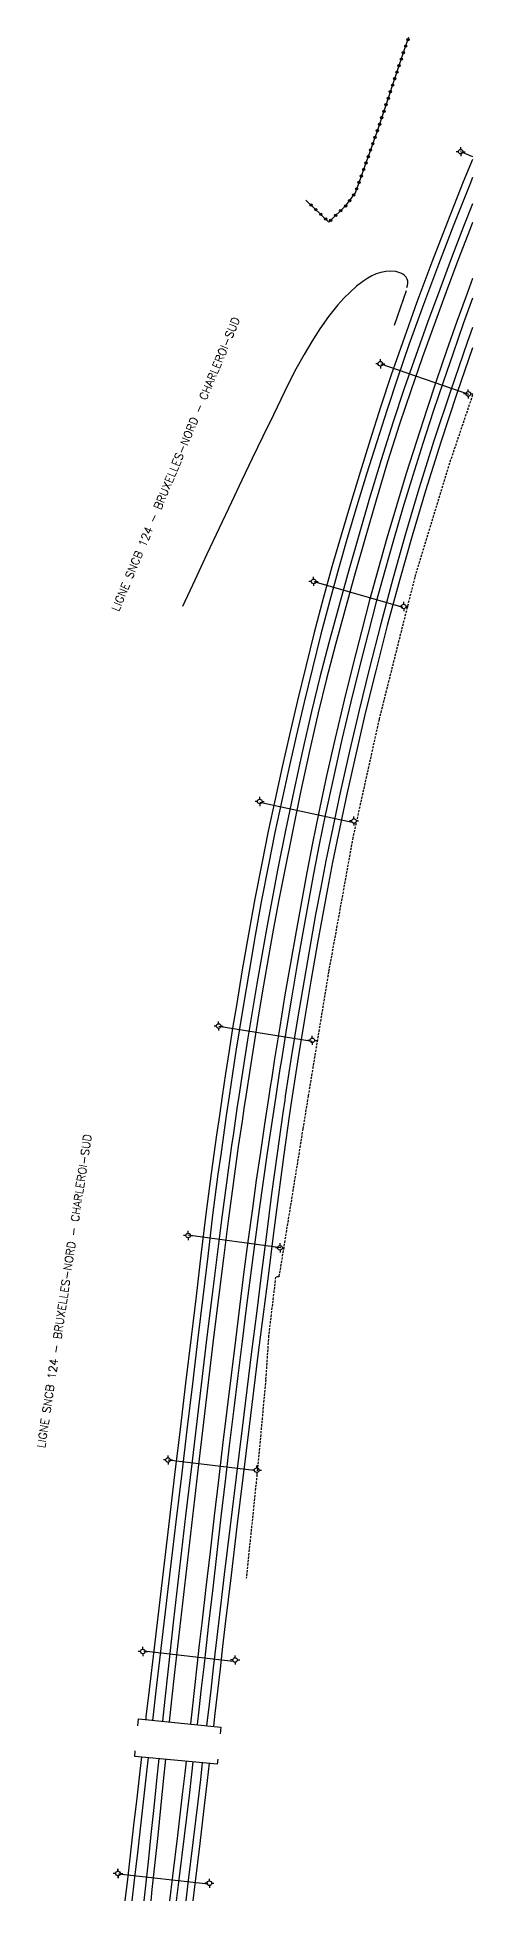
# Model space of a CAD drawing. Header units: millimetres. Extents: x 151369 to 152000, y 127000 to 127959.
# Drawn here: x 151904.7 to 152000, y 127000 to 127407.6 of the extents above; entities that cross this region are included whole.
import ezdxf

# ---------------------------------------------------------------- set-up
doc = ezdxf.new("R2010")
doc.units = ezdxf.units.MM
doc.linetypes.add('DASHED', pattern=[0.75, 0.5, -0.25])
doc.layers.get('0').update_dxf_attribs({"linetype": 'CONTINUOUS'})
for name, color, linetype in [('W0112', 1, 'DASHED'), ('W0120', 7, 'CONTINUOUS'), ('W0211', 2, 'CONTINUOUS'), ('W0323', 7, 'CONTINUOUS'), ('W0610', 7, 'CONTINUOUS'), ('W0611', 7, 'CONTINUOUS'), ('W0700', 7, 'CONTINUOUS'), ('W0989', 7, 'CONTINUOUS')]:
    doc.layers.add(name, color=color, linetype=linetype)
doc.styles.get("Standard").update_dxf_attribs({"font": 'romans.shx', "width": 0.85})

# ---------------------------------------------------------------- blocks, each defined once
blk = doc.blocks.new('croix')
for p, q in [((-3, 0), (3, 0)), ((0, -3), (0, 3))]:
    blk.add_line(p, q)
blk = doc.blocks.new('T818')
at = {"color": 16, "linetype": 'Continuous', "xscale": 0.0001666666666666667, "yscale": 0.0001666666666666667}
blk.add_blockref('croix', (0, 0), dxfattribs=at)
blk = doc.blocks.new('T610')
for p, q in [((-0.500001, 0), (-1.000002, 0)), ((0, 0.500001), (0, 1.000002)), ((0.500001, 0), (1.000002, 0)), ((0, -0.500001), (0, -1.000002))]:
    blk.add_line(p, q)
blk.add_ellipse((0, 0), major_axis=(-0.353554, 0.353554), ratio=1, start_param=3.926990817, end_param=10.2101761242)
blk = doc.blocks.new('t323o')
at = {"color": 0, "linetype": 'Continuous'}
for radius in [0.25, 0.15]:
    blk.add_circle((0, 0), radius, dxfattribs=at)

msp = doc.modelspace()

# ---------------------------------------------------------------- linework, layer by layer
at = {"layer": 'W0112'}
for points in [[(152000, 127329.34), (151994.97, 127314.43), (151987.34, 127289.43), (151979.52, 127258.33), (151973.79, 127232.5), (151968.48, 127203.15), (151964.02, 127176)], [(151964.02, 127176), (151962.85, 127168.85), (151957.62, 127136.54), (151957.61, 127136.45), (151956.87, 127136.42), (151955.35, 127123.56), (151954.69, 127113.94), (151954.72, 127113.93), (151952.8, 127093.2), (151950.45, 127070.55)]]:
    msp.add_lwpolyline(points, dxfattribs=at)
at = {"layer": 'W0120'}
for points in [[(151985.46, 127352.1), (151982.82, 127344.5)], [(151926.71, 127038.23), (151926.86, 127039.8), (151944.91, 127037.99), (151944.75, 127036.48)], [(151944.08, 127029.9), (151926.03, 127031.58), (151926.14, 127032.75)], [(151944.2, 127030.99), (151944.08, 127029.9)]]:
    msp.add_lwpolyline(points, dxfattribs=at)
at = {"layer": 'W0211'}
msp.add_lwpolyline([(151985.61, 127352.85), (151985.78, 127353.29), (151985.85, 127353.76), (151985.82, 127354.23), (151985.69, 127354.69), (151985.44, 127355.12), (151985.11, 127355.49), (151984.72, 127355.79), (151984.28, 127356.01), (151983.2, 127356.32), (151982.09, 127356.41), (151980.98, 127356.33), (151979.91, 127356.14), (151978.9, 127355.84), (151977.94, 127355.41), (151977.04, 127354.88), (151976.17, 127354.31), (151974.62, 127353.14), (151973.18, 127351.86), (151971.82, 127350.48), (151970.53, 127349.05), (151968.48, 127346.47), (151966.59, 127343.78), (151964.83, 127341.01), (151963.13, 127338.2), (151961.32, 127334.98), (151959.63, 127331.68), (151958.01, 127328.35), (151956.39, 127325.03), (151954.06, 127320.27), (151951.77, 127315.48), (151949.5, 127310.69), (151947.23, 127305.9), (151944.54, 127300.2), (151941.86, 127294.5), (151939.18, 127288.8), (151936.52, 127283.09)], dxfattribs=at)
at = {"layer": 'W0323'}
msp.add_lwpolyline([(151963.51, 127371.93), (151968.54, 127367.17), (151972.36, 127370.82), (151974.35, 127373.58), (151979.17, 127387.13), (151985.25, 127405.37), (151986.06, 127407.58)], dxfattribs=at)
at = {"layer": 'W0611'}
for points in [[(151997.38, 127382.59), (152000, 127381.51)], [(151979.94, 127336.15), (151999.14, 127329.53)], [(151965.26, 127288.53), (151984.77, 127282.92)], [(151953.41, 127240.29), (151973.64, 127235.87)], [(151944.47, 127191.25), (151964.92, 127188.03)], [(151937.69, 127145.64), (151957.99, 127142.88)], [(151933.35, 127096.43), (151952.2, 127094.19)], [(151928.02, 127054.67), (151947.57, 127052.42)], [(151922.52, 127005.85), (151942.15, 127003.71)]]:
    msp.add_lwpolyline(points, dxfattribs=at)
at = {"layer": 'W0700'}
for points in [[(152000, 127380.87), (151997.98, 127375.92), (151994.5, 127367.19), (151991.12, 127358.42), (151987.82, 127349.61), (151984.64, 127340.77), (151982.2, 127333.73), (151979.86, 127326.65), (151977.59, 127319.55), (151975.37, 127312.44), (151973.26, 127305.55), (151971.2, 127298.66), (151969.21, 127291.74), (151967.29, 127284.8), (151965.35, 127277.38), (151963.49, 127269.94), (151961.7, 127262.49), (151959.95, 127255.03), (151958.34, 127248), (151956.78, 127240.96), (151955.27, 127233.92), (151953.84, 127226.85), (151952.35, 127219.12), (151950.94, 127211.37), (151949.59, 127203.61), (151948.29, 127195.84), (151947.48, 127190.88), (151946.7, 127185.93), (151945.93, 127180.96), (151945.19, 127176)], [(152000, 127376.9), (151999.37, 127375.36), (151995.9, 127366.64), (151992.52, 127357.89), (151989.23, 127349.1), (151986.05, 127340.27), (151983.62, 127333.24), (151981.29, 127326.18), (151979.02, 127319.09), (151976.8, 127311.99), (151974.7, 127305.12), (151972.64, 127298.24), (151970.65, 127291.33), (151968.74, 127284.41), (151966.8, 127277), (151964.94, 127269.58), (151963.15, 127262.14), (151961.41, 127254.69), (151959.8, 127247.67), (151958.24, 127240.65), (151956.74, 127233.61), (151955.31, 127226.56), (151953.82, 127218.84), (151952.41, 127211.1), (151951.06, 127203.35), (151949.77, 127195.59), (151948.97, 127190.7), (151948.2, 127185.8), (151947.44, 127180.9), (151946.7, 127176)], [(152000, 127371.14), (151998.04, 127366.18), (151995.41, 127359.31), (151992.82, 127352.42), (151990.17, 127345.21), (151987.57, 127337.98), (151985.04, 127330.72), (151982.61, 127323.43), (151979.97, 127315.13), (151977.46, 127306.78), (151975.02, 127298.41), (151972.65, 127290.03), (151970.57, 127282.58), (151968.55, 127275.12), (151966.6, 127267.64), (151964.75, 127260.14), (151962.75, 127251.48), (151960.88, 127242.79), (151959.08, 127234.08), (151957.33, 127225.37), (151956.13, 127219.17), (151954.96, 127212.96), (151953.84, 127206.75), (151952.76, 127200.53), (151951.74, 127194.4), (151950.74, 127188.27), (151949.77, 127182.14), (151948.83, 127176)], [(152000, 127367.05), (151999.44, 127365.64), (151996.81, 127358.78), (151994.23, 127351.9), (151991.58, 127344.7), (151988.98, 127337.49), (151986.46, 127330.25), (151984.03, 127322.97), (151981.4, 127314.68), (151978.89, 127306.35), (151976.46, 127297.99), (151974.09, 127289.62), (151972.02, 127282.19), (151970, 127274.75), (151968.05, 127267.28), (151966.21, 127259.79), (151964.21, 127251.14), (151962.34, 127242.47), (151960.55, 127233.78), (151958.81, 127225.08), (151957.6, 127218.89), (151956.44, 127212.69), (151955.32, 127206.49), (151954.24, 127200.27), (151953.22, 127194.21), (151952.24, 127188.15), (151951.28, 127182.08), (151950.35, 127176)], [(152000, 127354.84), (151998.86, 127351.76), (151996.55, 127345.39), (151994.31, 127339), (151992.11, 127332.59), (151989.97, 127326.16), (151987.7, 127319.16), (151985.48, 127312.14), (151983.33, 127305.09), (151981.24, 127298.03), (151979.32, 127291.25), (151977.46, 127284.45), (151975.67, 127277.64), (151973.93, 127270.81), (151971.9, 127262.57), (151969.94, 127254.3), (151968.06, 127246.02), (151966.26, 127237.72), (151964.95, 127231.32), (151963.71, 127224.9), (151962.52, 127218.48), (151961.35, 127212.04), (151960.12, 127205.08), (151958.93, 127198.11), (151957.78, 127191.14), (151956.66, 127184.16), (151956.34, 127182.12), (151956.02, 127180.08), (151955.7, 127178.04), (151955.38, 127176)], [(152000, 127350.51), (151997.97, 127344.89), (151995.72, 127338.51), (151993.53, 127332.11), (151991.4, 127325.7), (151989.13, 127318.7), (151986.91, 127311.69), (151984.76, 127304.66), (151982.68, 127297.61), (151980.76, 127290.85), (151978.91, 127284.06), (151977.12, 127277.26), (151975.39, 127270.45), (151973.36, 127262.21), (151971.4, 127253.97), (151969.52, 127245.7), (151967.73, 127237.41), (151966.42, 127231.02), (151965.18, 127224.61), (151963.99, 127218.2), (151962.83, 127211.78), (151961.6, 127204.82), (151960.41, 127197.86), (151959.26, 127190.9), (151958.14, 127183.92), (151957.83, 127181.94), (151957.52, 127179.96), (151957.21, 127177.98), (151956.9, 127176)], [(152000, 127344.08), (151998.81, 127340.8), (151995.14, 127330.18), (151991.62, 127319.5), (151988.25, 127308.78), (151985.32, 127298.99), (151982.54, 127289.15), (151979.89, 127279.27), (151977.34, 127269.37), (151975.14, 127260.4), (151973.04, 127251.4), (151971.04, 127242.38), (151969.1, 127233.35), (151967.9, 127227.48), (151966.75, 127221.59), (151965.65, 127215.69), (151964.58, 127209.79), (151963.11, 127201.36), (151961.68, 127192.91), (151960.32, 127184.46), (151959.01, 127176)], [(152000, 127339.65), (151996.56, 127329.69), (151993.05, 127319.04), (151989.68, 127308.34), (151986.76, 127298.56), (151983.99, 127288.74), (151981.34, 127278.89), (151978.79, 127269), (151976.59, 127260.05), (151974.5, 127251.06), (151972.5, 127242.06), (151970.57, 127233.04), (151969.37, 127227.18), (151968.22, 127221.3), (151967.12, 127215.42), (151966.06, 127209.53), (151964.6, 127201.16), (151963.19, 127192.78), (151961.83, 127184.4), (151960.53, 127176)], [(151945.19, 127176), (151944.57, 127171.77), (151943.96, 127167.55), (151943.37, 127163.32), (151942.78, 127159.09), (151941.62, 127150.14), (151940.53, 127141.19), (151939.47, 127132.23), (151938.4, 127123.27), (151937.18, 127113.22), (151935.97, 127103.17), (151934.77, 127093.12), (151933.56, 127083.07), (151932.46, 127073.83), (151931.36, 127064.59), (151930.27, 127055.35), (151929.19, 127046.11), (151928.5, 127040.2), (151928.44, 127039.64)], [(151946.7, 127176), (151946.08, 127171.72), (151945.46, 127167.45), (151944.86, 127163.16), (151944.27, 127158.88), (151943.1, 127149.94), (151942.02, 127140.99), (151940.96, 127132.04), (151939.89, 127123.09), (151938.67, 127113.04), (151937.46, 127102.99), (151936.26, 127092.94), (151935.05, 127082.89), (151933.95, 127073.66), (151932.85, 127064.42), (151931.76, 127055.18), (151930.68, 127045.94), (151929.99, 127040.02), (151929.93, 127039.49)], [(151948.83, 127176), (151948.43, 127173.29), (151948.03, 127170.58), (151947.63, 127167.88), (151947.24, 127165.17), (151946.11, 127157.04), (151945.03, 127148.9), (151943.99, 127140.75), (151942.97, 127132.61), (151941.83, 127123.36), (151940.72, 127114.1), (151939.62, 127104.84), (151938.53, 127095.58), (151937.19, 127084.2), (151935.86, 127072.82), (151934.54, 127061.44), (151933.27, 127050.05), (151932.63, 127044.12), (151932.12, 127039.27)], [(151950.35, 127176), (151949.94, 127173.24), (151949.53, 127170.48), (151949.12, 127167.72), (151948.72, 127164.95), (151947.59, 127156.83), (151946.52, 127148.7), (151945.48, 127140.56), (151944.46, 127132.42), (151943.31, 127123.17), (151942.2, 127113.92), (151941.11, 127104.66), (151940.02, 127095.41), (151938.68, 127084.03), (151937.35, 127072.65), (151936.03, 127061.27), (151934.76, 127049.89), (151934.12, 127043.96), (151933.61, 127039.12)], [(151955.38, 127176), (151954.45, 127169.86), (151953.54, 127163.72), (151952.65, 127157.57), (151951.79, 127151.42), (151950.81, 127144.22), (151949.88, 127137.02), (151948.97, 127129.81), (151948.07, 127122.6), (151947.12, 127114.95), (151946.19, 127107.29), (151945.27, 127099.64), (151944.35, 127091.98), (151943.43, 127084.16), (151942.52, 127076.34), (151941.62, 127068.52), (151940.72, 127060.71), (151940.18, 127056.02), (151939.65, 127051.33), (151939.12, 127046.64), (151938.59, 127041.95), (151938.22, 127038.66)], [(151956.9, 127176), (151955.96, 127169.81), (151955.04, 127163.61), (151954.15, 127157.41), (151953.27, 127151.21), (151952.3, 127144.02), (151951.37, 127136.82), (151950.46, 127129.62), (151949.56, 127122.42), (151948.61, 127114.77), (151947.67, 127107.11), (151946.75, 127099.46), (151945.84, 127091.8), (151944.92, 127083.99), (151944.01, 127076.17), (151943.11, 127068.35), (151942.21, 127060.53), (151941.67, 127055.85), (151941.14, 127051.16), (151940.61, 127046.47), (151940.08, 127041.78), (151939.71, 127038.51)], [(151959.01, 127176), (151958.87, 127175.08), (151958.73, 127174.16), (151958.59, 127173.24), (151958.46, 127172.32), (151957.2, 127163.46), (151956.01, 127154.59), (151954.87, 127145.71), (151953.74, 127136.83), (151952.67, 127128.46), (151951.62, 127120.1), (151950.58, 127111.73), (151949.54, 127103.36), (151948.24, 127092.7), (151946.94, 127082.03), (151945.65, 127071.37), (151944.38, 127060.71), (151943.8, 127055.82), (151943.23, 127050.93), (151942.67, 127046.04), (151942.11, 127041.15), (151941.78, 127038.31)], [(151960.53, 127176), (151960.38, 127175.03), (151960.23, 127174.05), (151960.09, 127173.08), (151959.94, 127172.1), (151958.68, 127163.25), (151957.5, 127154.38), (151956.36, 127145.51), (151955.22, 127136.64), (151954.15, 127128.27), (151953.1, 127119.91), (151952.07, 127111.54), (151951.03, 127103.17), (151949.72, 127092.51), (151948.43, 127081.85), (151947.14, 127071.19), (151945.87, 127060.53), (151945.29, 127055.64), (151944.72, 127050.75), (151944.16, 127045.86), (151943.6, 127040.97), (151943.27, 127038.16)], [(151927.5, 127031.45), (151927.15, 127028.36), (151926.48, 127022.45), (151925.8, 127016.53), (151925.13, 127010.61), (151924.44, 127004.7), (151923.89, 127000)], [(151928.99, 127031.31), (151928.64, 127028.19), (151927.97, 127022.27), (151927.29, 127016.35), (151926.62, 127010.44), (151925.93, 127004.52), (151925.4, 127000)], [(151931.29, 127031.09), (151930.81, 127026.32), (151930.21, 127020.38), (151929.6, 127014.45), (151928.98, 127008.51), (151928.32, 127002.58), (151928.03, 127000)], [(151932.78, 127030.95), (151932.3, 127026.15), (151931.7, 127020.21), (151931.09, 127014.28), (151930.47, 127008.35), (151929.81, 127002.42), (151929.54, 127000)], [(151937.29, 127030.53), (151936.99, 127027.89), (151936.44, 127023.2), (151935.37, 127014.29), (151934.29, 127005.38), (151933.63, 127000)], [(151938.79, 127030.39), (151938.48, 127027.71), (151937.93, 127023.03), (151936.86, 127014.11), (151935.78, 127005.2), (151935.14, 127000)], [(151940.84, 127030.2), (151940.41, 127026.48), (151939.83, 127021.6), (151938.77, 127012.71), (151937.7, 127003.83), (151937.23, 127000)], [(151942.34, 127030.06), (151941.9, 127026.31), (151941.32, 127021.42), (151940.26, 127012.54), (151939.19, 127003.65), (151938.75, 127000)]]:
    msp.add_lwpolyline(points, dxfattribs=at)

# ---------------------------------------------------------------- block references
at = {"layer": 'W0323'}
for p, rotation in [((151984.86, 127404.21), 71.57635843856593), ((151985.34, 127405.63), 69.71364156089709), ((151985.86, 127407.04), 69.71364156089709), ((151983.44, 127399.94), 71.57635843856593), ((151983.91, 127401.37), 71.57635843856593), ((151984.39, 127402.79), 71.57635843856593), ((151982.02, 127395.67), 71.57635843856593), ((151982.49, 127397.1), 71.57635843856593), ((151982.97, 127398.52), 71.57635843856593), ((151980.6, 127391.4), 71.57635843856593), ((151981.07, 127392.83), 71.57635843856593), ((151981.54, 127394.25), 71.57635843856593), ((151979.65, 127388.56), 71.57635843856593), ((151980.12, 127389.98), 71.57635843856593), ((151978.17, 127384.31), 70.41344366627987), ((151978.67, 127385.72), 70.41344366627987), ((151979.17, 127387.13), 71.57635843856593), ((151976.66, 127380.07), 70.41344366627987), ((151977.16, 127381.48), 70.41344366627987), ((151977.66, 127382.89), 70.41344366627987), ((151975.15, 127375.83), 70.41344366627987), ((151975.65, 127377.24), 70.41344366627987), ((151976.16, 127378.65), 70.41344366627987), ((151973.12, 127371.86), 54.29416225695024), ((151973.99, 127373.08), 54.29416225695024), ((151974.65, 127374.42), 70.41344366627987), ((151964.6, 127370.9), 316.6196950743765), ((151965.69, 127369.87), 316.6196950743765), ((151966.78, 127368.84), 316.6196950743765), ((151967.87, 127367.81), 316.6196950743765), ((151968.96, 127367.56), 43.66492616661434), ((151970.04, 127368.6), 43.66492616661434), ((151971.13, 127369.64), 43.66492616661434), ((151972.21, 127370.67), 43.66492616661434)]:
    msp.add_blockref('t323o', p, dxfattribs=dict(at, rotation=rotation))
at = {"layer": 'W0610'}
for p in [(151997.4, 127382.55), (151979.83, 127336.16), (151999.05, 127329.57), (151965.19, 127288.56), (151984.92, 127283.07), (151953.41, 127240.42), (151974.04, 127236.16), (151944.4, 127191.31), (151964.9, 127188.18), (151937.74, 127145.5), (151957.85, 127142.8), (151933.33, 127096.4), (151952.76, 127094.18), (151927.82, 127054.52), (151948.02, 127052.66), (151922.35, 127005.95), (151922.4, 127005.96), (151942.39, 127003.82)]:
    msp.add_blockref('T610', p, dxfattribs=at)
at = {"layer": 'W0611'}
for p, rotation in [((151997.38, 127382.59), 247.5794439222806), ((151979.94, 127336.15), 250.9582975235509), ((151999.14, 127329.53), 250.9582975235509), ((151965.26, 127288.53), 253.9631436262496), ((151984.77, 127282.92), 253.9631436262496), ((151953.41, 127240.29), 257.6812663839728), ((151973.64, 127235.87), 257.6812663839728), ((151944.47, 127191.25), 261.0505440600267), ((151964.92, 127188.03), 261.0505440600267), ((151937.69, 127145.64), 262.2709895816812), ((151957.99, 127142.88), 262.2709895816812), ((151933.35, 127096.43), 263.2325026319006), ((151952.2, 127094.19), 263.2325026319006), ((151928.02, 127054.67), 263.4363018163555), ((151947.57, 127052.42), 263.4363018163555), ((151922.52, 127005.85), 263.7658379532411), ((151942.15, 127003.71), 263.7658379532411)]:
    msp.add_blockref('T818', p, dxfattribs=dict(at, rotation=rotation))

# ---------------------------------------------------------------- texts
at = {"layer": 'W0989'}
for rotation, p in [(67.4537, (151922.52, 127281.84)), (81.5129, (151906.38, 127098.91))]:
    msp.add_text('LIGNE SNCB 124 - BRUXELLES-NORD - CHARLEROI-SUD', height=1.75, rotation=rotation, dxfattribs=at).set_placement(p)

doc.saveas('drawing.dxf')
